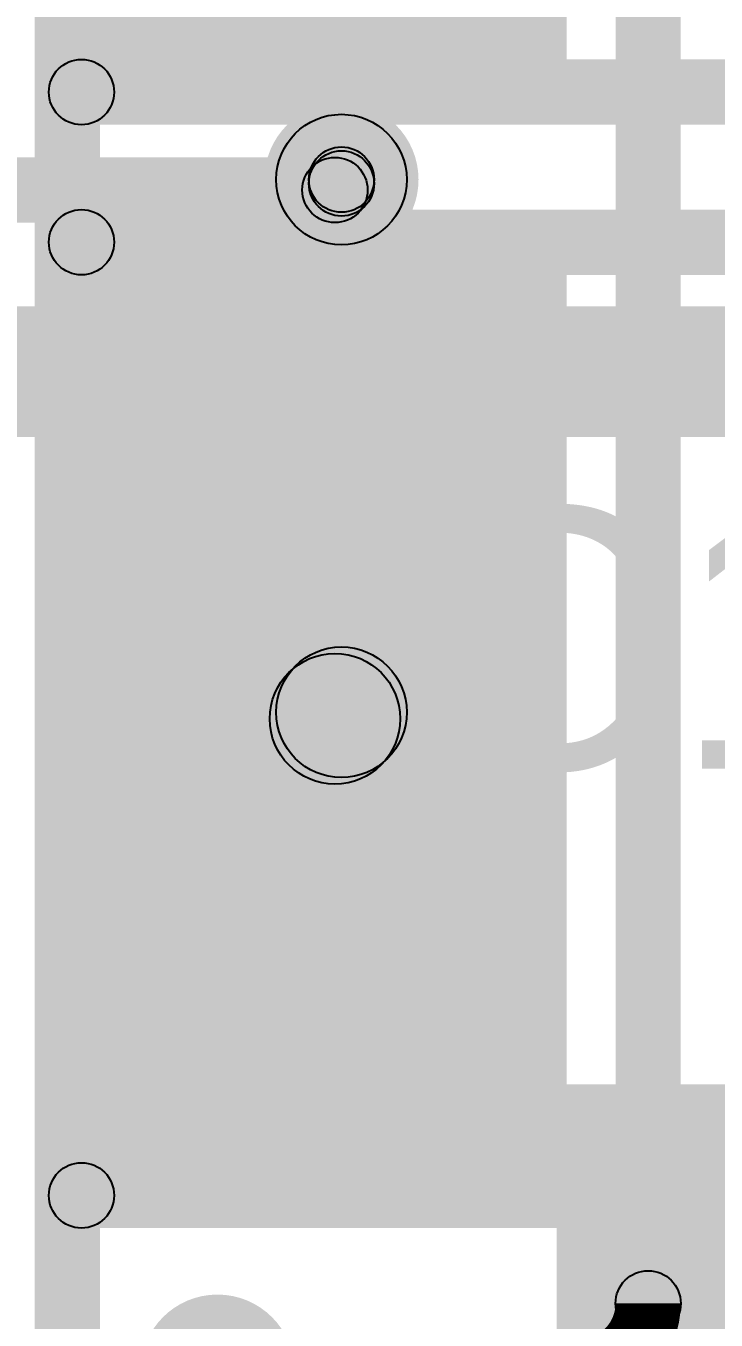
# Model space of a CAD drawing. Header units: millimetres. Extents: x -0.55 to 1.07, y -0.21 to 1.95.
# Drawn here: x 0.3826 to 0.4884, y 0.2369 to 0.4351 of the extents above; entities that cross this region are included whole.
import ezdxf

# ---------------------------------------------------------------- set-up
doc = ezdxf.new("R2010")
doc.units = ezdxf.units.MM
doc.header["$MEASUREMENT"] = 0
for name, color, linetype in [('BottomLayer', 5, 'Continuous'), ('BottomOverlay', 54, 'Continuous'), ('BottomPaste', 16, 'Continuous'), ('BottomSolder', 6, 'Continuous'), ('TopLayer', 1, 'Continuous'), ('TopOverlay', 2, 'Continuous'), ('ViaHoleLayer', 16, 'Continuous')]:
    doc.layers.add(name, color=color, linetype=linetype)

# ---------------------------------------------------------------- blocks, each defined once
blk = doc.blocks.new('RES_2512_B_4')
at = {"layer": 'BottomLayer'}
blk.add_hatch(color=5, dxfattribs=at).paths.add_polyline_path([(0.09646, 0.06693), (0.15945, 0.06693), (0.15945, -0.06693), (0.09646, -0.06693)])
at = {"layer": 'BottomOverlay'}
for points in [[(0.16679, 0.078), (0.16679, 0.068), (-0.167, 0.068), (-0.167, 0.078)], [(0.16179, 0.073), (0.17179, 0.073), (0.17179, -0.073), (0.16179, -0.073)], [(0.16679, -0.068), (0.16679, -0.078), (-0.167, -0.078), (-0.167, -0.068)]]:
    blk.add_hatch(color=54, dxfattribs=at).paths.add_polyline_path(points)
h = blk.add_hatch(color=54, dxfattribs=at)
edge = h.paths.add_edge_path()
edge.add_arc((0.16679, 0.073), 0.005, 0, 360)
h = blk.add_hatch(color=54, dxfattribs=at)
edge = h.paths.add_edge_path()
edge.add_arc((0.16679, 0.073), 0.005, 0, 360)
h = blk.add_hatch(color=54, dxfattribs=at)
edge = h.paths.add_edge_path()
edge.add_arc((0.16679, -0.073), 0.005, 0, 360)
h = blk.add_hatch(color=54, dxfattribs=at)
edge = h.paths.add_edge_path()
edge.add_arc((0.16679, -0.073), 0.005, 0, 360)
at = {"layer": 'BottomPaste'}
blk.add_hatch(color=16, dxfattribs=at).paths.add_polyline_path([(0.09646, 0.06693), (0.15945, 0.06693), (0.15945, -0.06693), (0.09646, -0.06693)])
at = {"layer": 'BottomSolder'}
blk.add_hatch(color=6, dxfattribs=at).paths.add_polyline_path([(0.09246, 0.07093), (0.16345, 0.07093), (0.16345, -0.07093), (0.09246, -0.07093)])
at = {"layer": 'BottomOverlay'}
for centre in [(0.16679, 0.073), (0.16679, 0.073), (0.16679, -0.073), (0.16679, -0.073)]:
    blk.add_circle(centre, 0.005, dxfattribs=at)
blk = doc.blocks.new('RES_2512_B_5')
at = {"layer": 'BottomLayer'}
blk.add_hatch(color=5, dxfattribs=at).paths.add_polyline_path([(0.09646, 0.06693), (0.15945, 0.06693), (0.15945, -0.06693), (0.09646, -0.06693)])
at = {"layer": 'BottomOverlay'}
for points in [[(0.16679, 0.078), (0.16679, 0.068), (-0.167, 0.068), (-0.167, 0.078)], [(0.16179, 0.073), (0.17179, 0.073), (0.17179, -0.073), (0.16179, -0.073)]]:
    blk.add_hatch(color=54, dxfattribs=at).paths.add_polyline_path(points)
h = blk.add_hatch(color=54, dxfattribs=at)
edge = h.paths.add_edge_path()
edge.add_arc((0.16679, 0.073), 0.005, 0, 360)
h = blk.add_hatch(color=54, dxfattribs=at)
edge = h.paths.add_edge_path()
edge.add_arc((0.16679, 0.073), 0.005, 0, 360)
at = {"layer": 'BottomPaste'}
blk.add_hatch(color=16, dxfattribs=at).paths.add_polyline_path([(0.09646, 0.06693), (0.15945, 0.06693), (0.15945, -0.06693), (0.09646, -0.06693)])
at = {"layer": 'BottomSolder'}
blk.add_hatch(color=6, dxfattribs=at).paths.add_polyline_path([(0.09246, 0.07093), (0.16345, 0.07093), (0.16345, -0.07093), (0.09246, -0.07093)])
at = {"layer": 'BottomOverlay'}
blk.add_circle((0.16679, 0.073), 0.005, dxfattribs=at)
blk.add_circle((0.16679, 0.073), 0.005, dxfattribs=at)

msp = doc.modelspace()

# ---------------------------------------------------------------- hatches: boundary and pattern name
at = {"layer": 'BottomLayer'}
for points in [[(0.394, 0.20474), (0.384, 0.20474), (0.384, 0.57162), (0.394, 0.57162)], [(0.483, 0.23946), (0.473, 0.23946), (0.473, 0.47958), (0.483, 0.47958)], [(0.441, 0.33), (0.421, 0.33), (0.421, 0.41159), (0.441, 0.41159)], [(0.43707, 0.32193), (0.42293, 0.33607), (0.42393, 0.33707), (0.43807, 0.32293)]]:
    msp.add_hatch(color=5, dxfattribs=at).paths.add_polyline_path(points)
h = msp.add_hatch(color=5, dxfattribs=at)
edge = h.paths.add_edge_path()
edge.add_arc((0.431, 0.41159), 0.01181, 0, 360)
h = msp.add_hatch(color=5, dxfattribs=at)
edge = h.paths.add_edge_path()
edge.add_arc((0.431, 0.41159), 0.01, 0, 360)
h = msp.add_hatch(color=5, dxfattribs=at)
edge = h.paths.add_edge_path()
edge.add_arc((0.43, 0.329), 0.01, 0, 360)
h = msp.add_hatch(color=5, dxfattribs=at)
edge = h.paths.add_edge_path()
edge.add_arc((0.431, 0.33), 0.01, 0, 360)
h = msp.add_hatch(color=5, dxfattribs=at)
edge = h.paths.add_edge_path()
edge.add_arc((0.431, 0.33), 0.01, 0, 360)
h = msp.add_hatch(color=5, dxfattribs=at)
edge = h.paths.add_edge_path()
edge.add_arc((0.478, 0.23946), 0.005, 0, 360)
h = msp.add_hatch(color=5, dxfattribs=at)
edge = h.paths.add_edge_path()
edge.add_arc((0.478, 0.23946), 0.005, 0, 360)
h = msp.add_hatch(color=5, dxfattribs=at)
edge = h.paths.add_edge_path()
edge.add_arc((0.412, 0.229), 0.01181, 0, 360)
at = {"layer": 'TopLayer'}
h = msp.add_hatch(color=1, dxfattribs=at)
edge = h.paths.add_edge_path()
edge.add_arc((0.431, 0.41159), 0.01181, 0, 360)
h = msp.add_hatch(color=1, dxfattribs=at)
edge = h.paths.add_edge_path()
edge.add_arc((0.431, 0.41159), 0.005, 0, 360)
for points in [[(0.231, 0.405), (0.231, 0.415), (0.43, 0.415), (0.43, 0.405)], [(0.43354, 0.40646), (0.42646, 0.41354), (0.42746, 0.41454), (0.43454, 0.40746)], [(0.436, 0.411), (0.426, 0.411), (0.426, 0.41159), (0.436, 0.41159)], [(0.21948, 0.37219), (0.21948, 0.39219), (0.50019, 0.39219), (0.50019, 0.37219)], [(0.464, 0.223), (0.526, 0.223), (0.526, 0.273), (0.464, 0.273)]]:
    msp.add_hatch(color=1, dxfattribs=at).paths.add_polyline_path(points)
h = msp.add_hatch(color=1, dxfattribs=at)
edge = h.paths.add_edge_path()
edge.add_arc((0.43, 0.41), 0.005, 0, 360)
h = msp.add_hatch(color=1, dxfattribs=at)
edge = h.paths.add_edge_path()
edge.add_arc((0.43, 0.41), 0.005, 0, 360)
h = msp.add_hatch(color=1, dxfattribs=at)
edge = h.paths.add_edge_path()
edge.add_arc((0.431, 0.411), 0.005, 0, 360)
h = msp.add_hatch(color=1, dxfattribs=at)
edge = h.paths.add_edge_path()
edge.add_arc((0.431, 0.411), 0.005, 0, 360)
h = msp.add_hatch(color=1, dxfattribs=at)
edge = h.paths.add_edge_path()
edge.add_arc((0.412, 0.229), 0.01181, 0, 360)
at = {"layer": 'ViaHoleLayer'}
h = msp.add_hatch(color=16, dxfattribs=at)
edge = h.paths.add_edge_path()
edge.add_arc((0.431, 0.41159), 0.00591, 0, 360)

# ---------------------------------------------------------------- linework, layer by layer
at = {"layer": 'BottomLayer', "const_width": 0.01}
msp.add_lwpolyline([(0.478, 0.23946, -0.414214), (0.46754, 0.229)], format="xyb", dxfattribs=at)
at = {"layer": 'BottomLayer'}
for centre, radius in [((0.431, 0.41159), 0.01), ((0.43, 0.329), 0.01), ((0.431, 0.33), 0.01), ((0.431, 0.33), 0.01), ((0.478, 0.23946), 0.005), ((0.478, 0.23946), 0.005)]:
    msp.add_circle(centre, radius, dxfattribs=at)
at = {"layer": 'TopLayer'}
for centre in [(0.431, 0.41159), (0.43, 0.41), (0.43, 0.41), (0.431, 0.411), (0.431, 0.411)]:
    msp.add_circle(centre, 0.005, dxfattribs=at)

# ---------------------------------------------------------------- block references
at = {"rotation": 180}
for name, p in [('RES_2512_B_5', (0.55795, 0.498)), ('RES_2512_B_4', (0.55795, 0.329))]:
    msp.add_blockref(name, p, dxfattribs=at)

# ---------------------------------------------------------------- texts
at = {"layer": 'TopOverlay'}
msp.add_text('C12', height=0.04, dxfattribs=at).set_placement((0.44355, 0.32135))

doc.saveas('drawing.dxf')
